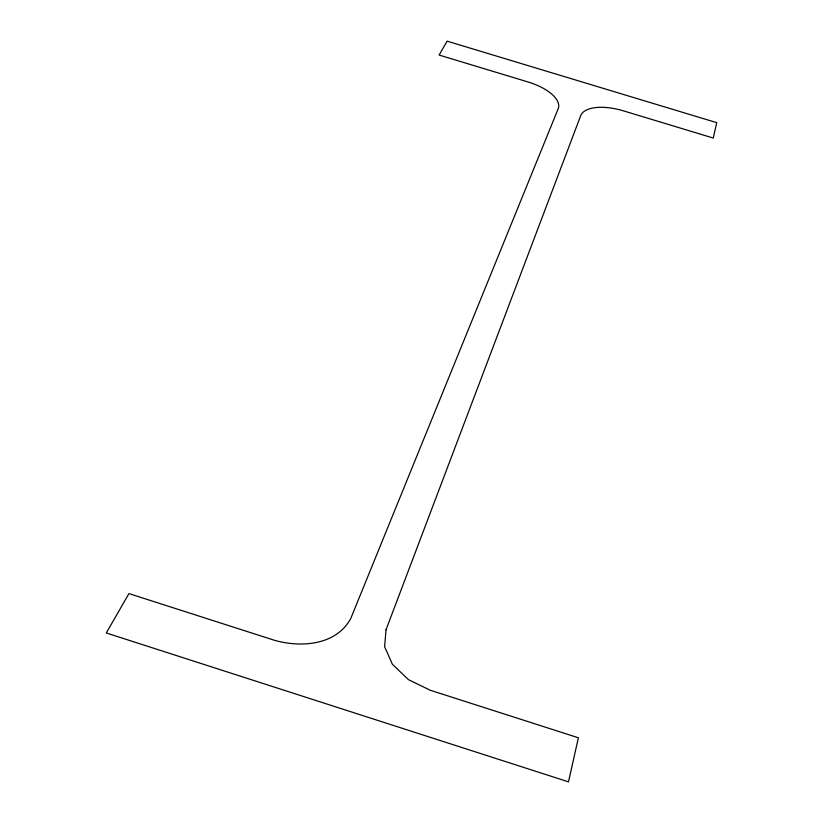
<?xml version="1.0" encoding="UTF-8"?>
<svg xmlns="http://www.w3.org/2000/svg" width="823" height="823" viewBox="0 0 823 823"><rect width="100%" height="100%" fill="white"/><g stroke="black" fill="none" stroke-linecap="round" stroke-linejoin="round"><path stroke-width="1.23" d="M386.028 629.76L384.608 646.713L392.406 664.264L408.424 679.623L430.192 690.23L578.394 737.778L568.477 781.85L106.27 632.969L128.944 593.599L274.625 640.335C301.084 647.855 336.268 645.335 350.752 618.495L558.179 108.801A38.681 17.201 15 0 0 528.273 82.043L439.101 55.048L447.105 41.15L716.73 122.658L713.274 138.048L623.165 110.776A38.815 17.283 16.5 0 0 580.709 115.632L386.028 629.76"/></g></svg>
